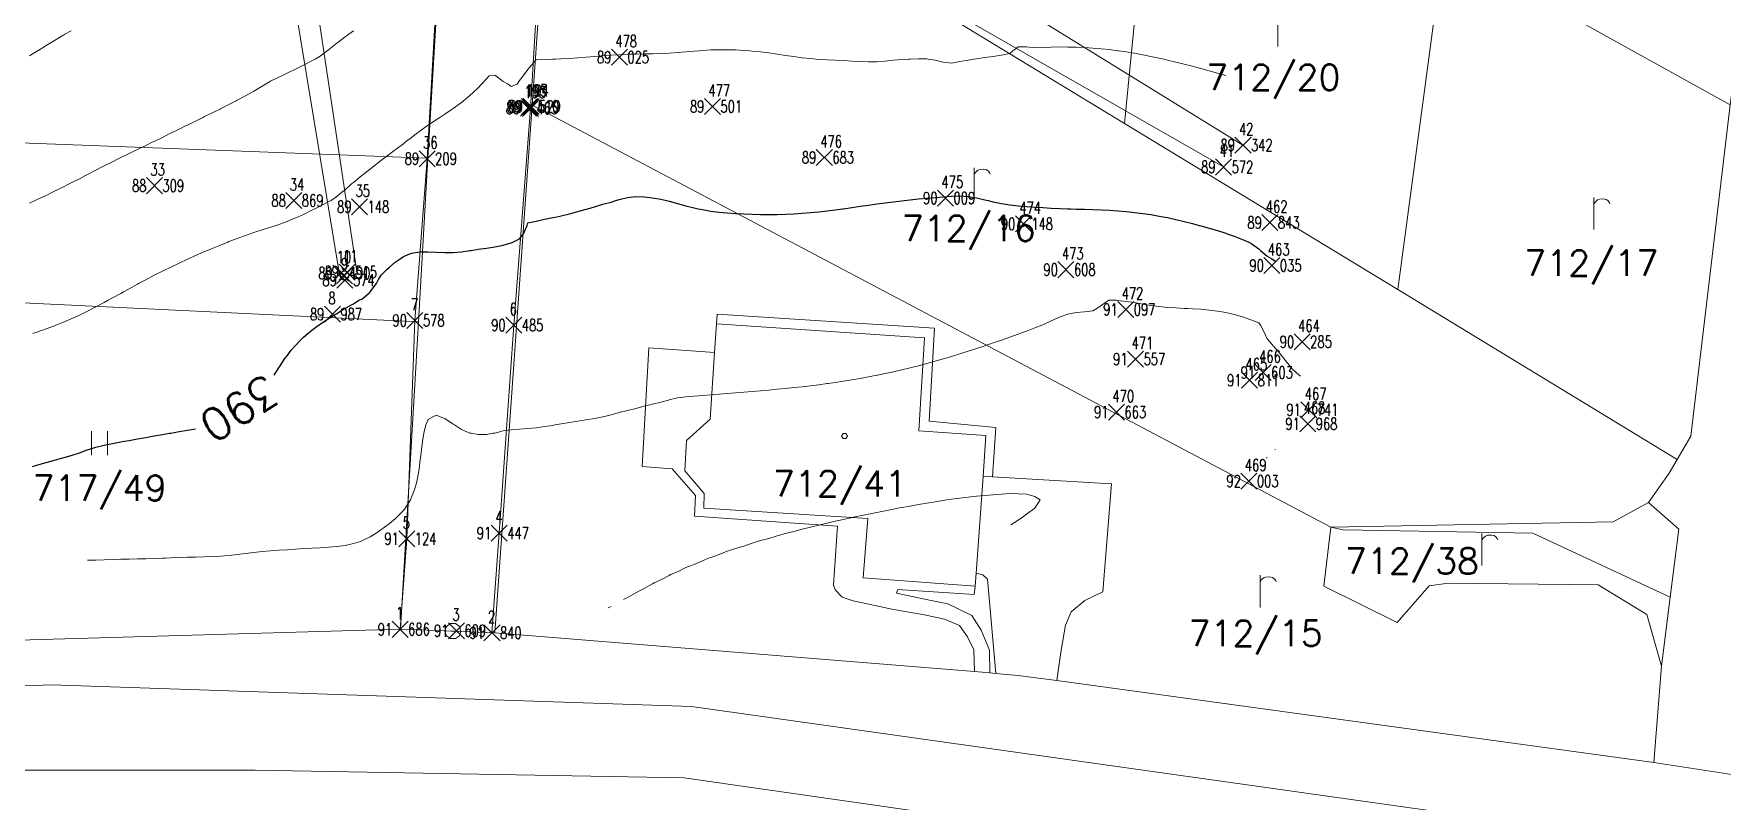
# Model space of a CAD drawing. Extents: x -443817 to 3, y -1171930 to -442383.
# Drawn here: x -442411.8 to -442306.5, y -1170206.7 to -1170158.9 of the extents above; entities that cross this region are included whole.
import ezdxf
from ezdxf.enums import TextEntityAlignment as Align

# ---------------------------------------------------------------- set-up
doc = ezdxf.new("R2010")
doc.units = 0
doc.header["$LTSCALE"] = 0.5
doc.header["$PDMODE"] = 3
doc.header["$PDSIZE"] = 0.5
doc.linetypes.add('121', pattern=[2, 1, -1])
for name, color, linetype in [('BO', 2, 'Continuous'), ('CB', 7, 'Continuous'), ('POLOHOPIS', 7, 'Continuous'), ('VB', 11, 'Continuous'), ('VYSKOPIS', 15, 'Continuous')]:
    doc.layers.add(name, color=color, linetype=linetype)
for name, color, linetype, lineweight in [('BO_PK', 1, 'Continuous', 0), ('CB_PK', 1, 'Continuous', 0), ('CESTA', 8, 'Continuous', 0), ('ELKABLE_NN_22', 166, 'Continuous', 0), ('KLADPAR', 7, 'Continuous', 0), ('STĹP_22', 166, 'Continuous', 0), ('VB_PK', 1, 'Continuous', 0), ('ZAPPAR', 7, 'Continuous', 0), ('ZNACKY', 7, 'Continuous', 0)]:
    doc.layers.add(name, color=color, linetype=linetype, lineweight=lineweight)
doc.styles.add('ROMANS', font='romans.shx', dxfattribs={"height": 0.2})
doc.styles.add('Style-simplex', font='simplex.shx')
doc.styles.add('T', font='romans.shx', dxfattribs={"width": 0.7, "height": 1.5})
doc.styles.add('TXT', font='txt.shx', dxfattribs={"height": 0.75})
doc.linetypes.add('660a', pattern='A,1.6,-3.3,1.6,-3.3,1.6,-6.4,["u",Style-simplex,S=0.1,R=0,X=0,Y=0],-6.4,1.6,-3.3,1.6,-3.3', length=34)
doc.linetypes.add('660aa', pattern='A,4.2,-6.4,["u",Style-simplex,S=0.1,R=0,X=0,Y=0],-6.4', length=17)

# ---------------------------------------------------------------- blocks, each defined once
blk = doc.blocks.new('0')
at = {"layer": 'BO', "linetype": 'Continuous'}
blk.add_point((0, 0), dxfattribs=at)
at = {"linetype": 'ByBlock', "style": 'T', "width": 0.7, "flags": 1}
blk.add_attdef('0', text='', height=1.5, dxfattribs=at).set_placement((0, 0), align=Align.MIDDLE)
at = {"layer": 'CB', "linetype": 'ByBlock', "style": 'T', "width": 0.7}
blk.add_attdef('C', (-0.5, 1.25), '', height=1.5, dxfattribs=at)
at = {"layer": 'VB', "linetype": 'ByBlock', "style": 'T', "width": 0.7}
blk.add_attdef('1', text='', height=1.5, dxfattribs=at).set_placement((-1, -0.75), align=Align.RIGHT)
at = {"layer": 'VB', "linetype": '121', "style": 'T', "width": 0.7}
blk.add_attdef('2', (1, -0.75), '', height=1.5, dxfattribs=at)
blk = doc.blocks.new('1')
at = {"layer": 'BO_PK', "linetype": 'Continuous'}
blk.add_point((0, 0), dxfattribs=at)
blk = doc.blocks.new('$5')
at = {"color": 0}
blk.add_line((-0.12, 0), (0.12, 0), dxfattribs=at)
at = {"color": 0, "flags": 128}
blk.add_lwpolyline([(0.15, 0.48), (0.4, 0.3), (0.5, 0.01), (0.4, -0.28), (0.15, -0.46), (-0.16, -0.46), (-0.41, -0.28), (-0.51, 0.01), (-0.41, 0.3), (-0.16, 0.48), (0.15, 0.48)], dxfattribs=at)
blk = doc.blocks.new('$479')
at = {"color": 0, "flags": 128}
for points in [[(0, 0), (0, 1.27), (0, 2)], [(0, 1.6), (0.1, 1.73), (0.23, 1.84), (0.37, 1.89), (0.6, 1.9), (0.77, 1.87), (0.87, 1.8), (0.96, 1.7), (1, 1.6)]]:
    blk.add_lwpolyline(points, dxfattribs=at)
blk = doc.blocks.new('$45')
at = {"color": 0, "flags": 128}
blk.add_lwpolyline([(0.09, 0.15), (0.18, 0), (0.09, -0.15), (-0.09, -0.15), (-0.18, 0), (-0.09, 0.15), (0.09, 0.15)], dxfattribs=at)
blk = doc.blocks.new('$32')
at = {"color": 0}
for p, q in [((-0.5, 1.5), (-0.5, 0)), ((0.5, 0), (0.5, 1.5))]:
    blk.add_line(p, q, dxfattribs=at)

msp = doc.modelspace()

# ---------------------------------------------------------------- linework, layer by layer
at = {"layer": 'CESTA', "lineweight": 0, "flags": 128}
for points in [[(-442378.329176, -1170121.866), (-442380.813732, -1170163.550699), (-442381.862, -1170177.056)], [(-442386.704391, -1170156.827609), (-442387.257, -1170166.679)], [(-442388.943, -1170196.021), (-442388.529, -1170190.372), (-442388.022, -1170176.762), (-442387.257, -1170166.679)], [(-442383.215, -1170196.241), (-442382.76, -1170190.022), (-442381.862, -1170177.056)]]:
    msp.add_lwpolyline(points, dxfattribs=at)
at = {"layer": 'ELKABLE_NN_22', "linetype": '660aa', "lineweight": 0}
msp.add_line((-442399.599329, -1170132.286056), (-442392.710793, -1170174.020298), dxfattribs=at)
at = {"layer": 'ELKABLE_NN_22', "linetype": '660a', "lineweight": 0}
for p, q in [((-442397.773744, -1170132.681352), (-442391.623451, -1170173.853189)), ((-442382.327344, -1170141.528549), (-442337.6, -1170167.197)), ((-442372.904876, -1170143.297368), (-442336.392, -1170165.833))]:
    msp.add_line(p, q, dxfattribs=at)
at = {"layer": 'KLADPAR', "color": 7, "linetype": 'Continuous', "flags": 128}
for points in [[(-442376.24, -1170057), (-442377.33, -1170072.51), (-442374.46, -1170074.72), (-442375.04, -1170082.7), (-442377.82, -1170122.21), (-442379.28, -1170142.88), (-442380.72, -1170163.34), (-442383.04, -1170196.24), (-442385.65, -1170196.14), (-442388.92, -1170196.01), (-442387.8, -1170176.85), (-442387.21, -1170166.65), (-442386.64, -1170156.9), (-442385.87, -1170146.75), (-442384.86, -1170136.63), (-442383.87, -1170126.95), (-442382.83, -1170116.93), (-442381.81, -1170106.96), (-442380.78, -1170096.96), (-442379.76, -1170087.08), (-442378.64, -1170076.17), (-442377.34, -1170063.49), (-442376.24, -1170057)], [(-442315.02, -1170121.04), (-442319.12, -1170149.28), (-442304.4, -1170151.42), (-442306.01, -1170163.32), (-442323.86, -1170153.4), (-442318.87, -1170119.06), (-442315.02, -1170121.04)], [(-442309.33, -1170185.43), (-442309.83, -1170186.29), (-442311.12, -1170188.12), (-442313.31, -1170189.31), (-442330.92, -1170189.65), (-442380.72, -1170163.34), (-442379.28, -1170142.88), (-442361.84, -1170153.49), (-442343.78, -1170164.48), (-442326.74, -1170174.84), (-442309.33, -1170185.43)], [(-442306.01, -1170163.32), (-442308.48, -1170183.97), (-442309.33, -1170185.43), (-442326.74, -1170174.84), (-442323.86, -1170153.4), (-442306.01, -1170163.32)], [(-442387.21, -1170166.65), (-442387.8, -1170176.85), (-442443.22, -1170174.18), (-442460.7, -1170173.57), (-442477.2, -1170172.98), (-442493.09, -1170172.42), (-442510.92, -1170171.79), (-442511.23, -1170169.38), (-442512.18, -1170161.94), (-442387.21, -1170166.65)], [(-442310.3, -1170198.32), (-442310.78, -1170204.32), (-442347.99, -1170199.22), (-442347.73, -1170197.31), (-442347.46, -1170195.77), (-442347.11, -1170194.94), (-442346.26, -1170194.23), (-442345.14, -1170193.69), (-442344.59, -1170186.94), (-442352, -1170186.52), (-442351.8, -1170183.44), (-442355.95, -1170183.04), (-442355.62, -1170177.24), (-442369.18, -1170176.38), (-442369.22, -1170176.97), (-442369.34, -1170178.77), (-442373.43, -1170178.48), (-442373.85, -1170185.86), (-442371.99, -1170186.02), (-442370.52, -1170187.68), (-442370.59, -1170188.97), (-442361.68, -1170189.58), (-442361.93, -1170193.24), (-442361.82, -1170193.56), (-442361.38, -1170194.02), (-442360.69, -1170194.24), (-442358.19, -1170194.78), (-442356.24, -1170195.12), (-442355.01, -1170195.38), (-442354.07, -1170195.78), (-442353.57, -1170196.49), (-442353.17, -1170197.3), (-442353.13, -1170198.66), (-442383.04, -1170196.24), (-442380.72, -1170163.34), (-442330.92, -1170189.65), (-442331.35, -1170193.32), (-442326.78, -1170195.6), (-442324.78, -1170193.3), (-442323.6, -1170193.15), (-442314.25, -1170193.25), (-442311.22, -1170195.1), (-442310.3, -1170198.32)], [(-442443.98, -1170197.27), (-442443.22, -1170174.18), (-442387.8, -1170176.85), (-442388.92, -1170196.01), (-442431.53, -1170197.23), (-442443.98, -1170197.27)], [(-442355.62, -1170177.24), (-442355.95, -1170183.04), (-442351.8, -1170183.44), (-442352, -1170186.52), (-442344.59, -1170186.94), (-442345.14, -1170193.69), (-442346.26, -1170194.23), (-442347.11, -1170194.94), (-442347.46, -1170195.77), (-442347.73, -1170197.31), (-442347.99, -1170199.22), (-442350.42, -1170198.89), (-442351.81, -1170198.77), (-442352.18, -1170198.74), (-442353.13, -1170198.66), (-442353.17, -1170197.3), (-442353.57, -1170196.49), (-442354.07, -1170195.78), (-442355.01, -1170195.38), (-442356.24, -1170195.12), (-442358.19, -1170194.78), (-442360.69, -1170194.24), (-442361.38, -1170194.02), (-442361.82, -1170193.56), (-442361.93, -1170193.24), (-442361.68, -1170189.58), (-442370.59, -1170188.97), (-442370.52, -1170187.68), (-442371.99, -1170186.02), (-442373.85, -1170185.86), (-442373.43, -1170178.48), (-442369.34, -1170178.77), (-442369.22, -1170176.97), (-442369.18, -1170176.38), (-442355.62, -1170177.24)], [(-442313.31, -1170189.31), (-442311.12, -1170188.12), (-442309.21, -1170189.78), (-442309.75, -1170194.02), (-442310.3, -1170198.32), (-442311.22, -1170195.1), (-442314.25, -1170193.25), (-442323.6, -1170193.15), (-442324.78, -1170193.3), (-442326.78, -1170195.6), (-442331.35, -1170193.32), (-442330.92, -1170189.65), (-442313.31, -1170189.31)]]:
    msp.add_lwpolyline(points, close=True, dxfattribs=at)
for points in [[(-442304.56, -1170205.27), (-442310.78, -1170204.32), (-442310.3, -1170198.32), (-442309.75, -1170194.02), (-442309.21, -1170189.78), (-442311.12, -1170188.12), (-442309.83, -1170186.29), (-442309.33, -1170185.43), (-442308.48, -1170183.97), (-442306.01, -1170163.32)], [(-442522.14, -1170207.67), (-442518.46, -1170206.69), (-442508.51, -1170204.02), (-442506.56, -1170203.5), (-442484.9, -1170201.12), (-442481.92, -1170200.8), (-442478.14, -1170200.38), (-442469.96, -1170199.51), (-442461.5, -1170198.06), (-442449.04, -1170197.5), (-442445.53, -1170197.34), (-442443.98, -1170197.27), (-442431.53, -1170197.23), (-442388.92, -1170196.01), (-442385.65, -1170196.14), (-442383.04, -1170196.24), (-442353.13, -1170198.66), (-442352.18, -1170198.74), (-442351.81, -1170198.77), (-442350.42, -1170198.89), (-442347.99, -1170199.22), (-442310.78, -1170204.32), (-442304.56, -1170205.27), (-442233.31, -1170215.54)]]:
    msp.add_lwpolyline(points, dxfattribs=at)
at = {"layer": 'KLADPAR', "color": 7, "linetype": 'Continuous'}
for points in [[(-442341.67, -1170142.88), (-442343.78, -1170164.48), (-442361.84, -1170153.49), (-442360.12, -1170132.2)], [(-442323.86, -1170153.4), (-442326.74, -1170174.84), (-442343.78, -1170164.48), (-442341.67, -1170142.88)], [(-442513.4, -1170152.4), (-442386.64, -1170156.9), (-442387.21, -1170166.65), (-442512.18, -1170161.94)]]:
    msp.add_3dface(points, dxfattribs=at)
at = {"layer": 'POLOHOPIS', "lineweight": 0}
msp.add_circle((-442380.813732, -1170163.550699), 0.135359, dxfattribs=at)
msp.add_point((-442380.813732, -1170163.550699), dxfattribs=at)
at = {"layer": 'STĹP_22', "lineweight": 0}
msp.add_circle((-442392.412173, -1170173.971009), 0.278321, dxfattribs=at)
msp.add_point((-442392.412173, -1170173.971009), dxfattribs=at)
at = {"layer": 'VYSKOPIS', "linetype": 'Continuous', "lineweight": 18, "flags": 128}
for points, elevation in [([(-442412.049437, -1170169.451392), (-442411.689814, -1170169.285286), (-442411.531499, -1170169.211186), (-442411.013561, -1170168.964653), (-442410.607658, -1170168.766907), (-442410.495623, -1170168.711601), (-442409.977685, -1170168.454436), (-442409.571782, -1170168.248527), (-442409.459747, -1170168.190881), (-442408.941809, -1170167.924541), (-442408.563915, -1170167.730148), (-442408.423872, -1170167.656049), (-442407.905934, -1170167.389456), (-442407.560663, -1170167.211769), (-442407.387996, -1170167.121597), (-442406.870058, -1170166.866141), (-442406.519729, -1170166.69339), (-442406.35212, -1170166.609483), (-442405.834182, -1170166.35795), (-442405.457552, -1170166.175011), (-442405.316244, -1170166.105341), (-442404.798306, -1170165.850012), (-442404.393667, -1170165.656632), (-442404.280368, -1170165.601643), (-442403.76243, -1170165.3503), (-442403.338698, -1170165.138253), (-442403.244493, -1170165.09111), (-442402.726555, -1170164.839767), (-442402.273359, -1170164.619874), (-442402.208617, -1170164.587918), (-442401.690679, -1170164.332715), (-442401.221298, -1170164.101495), (-442401.172741, -1170164.077512), (-442400.654803, -1170163.826106), (-442400.169236, -1170163.583115), (-442400.136865, -1170163.566916), (-442399.618927, -1170163.307726), (-442399.161938, -1170163.064736), (-442399.100989, -1170163.032338), (-442398.583051, -1170162.752013), (-442398.213123, -1170162.546357), (-442398.065113, -1170162.464032), (-442397.547176, -1170162.159598), (-442397.329113, -1170162.027978), (-442397.029238, -1170161.849785), (-442396.5113, -1170161.595974), (-442396.327568, -1170161.509599), (-442395.993362, -1170161.352478), (-442395.475424, -1170161.101135), (-442395.248826, -1170160.99122), (-442394.957486, -1170160.849792), (-442394.439548, -1170160.581111), (-442394.243614, -1170160.472841), (-442393.92161, -1170160.283574), (-442393.48087, -1170159.954462), (-442393.403672, -1170159.894916), (-442392.885734, -1170159.487022), (-442392.820992, -1170159.436082), (-442392.367797, -1170159.090454), (-442392.141199, -1170158.917703), (-442391.849859, -1170158.702366)], 388), ([(-442412.049437, -1170160.270349), (-442411.54446, -1170159.954462), (-442411.531499, -1170159.946425), (-442411.013561, -1170159.630475), (-442410.702811, -1170159.436082), (-442410.495623, -1170159.308449), (-442409.977685, -1170158.997434), (-442409.837705, -1170158.917703), (-442409.459747, -1170158.705593)], 387), ([(-442411.83365, -1170177.579352), (-442411.531499, -1170177.4726), (-442411.013561, -1170177.282005), (-442410.495623, -1170177.091916), (-442410.41596, -1170177.060973), (-442409.977685, -1170176.888158), (-442409.459747, -1170176.672188), (-442409.163792, -1170176.542593), (-442408.941809, -1170176.440588), (-442408.423872, -1170176.188359), (-442408.116346, -1170176.024214), (-442407.905934, -1170175.915501), (-442407.387996, -1170175.641758), (-442407.144264, -1170175.505835), (-442406.870058, -1170175.360041), (-442406.35212, -1170175.077945), (-442406.193868, -1170174.987456), (-442405.834182, -1170174.791039), (-442405.316244, -1170174.50831), (-442405.246254, -1170174.469077), (-442404.798306, -1170174.228618), (-442404.280368, -1170173.950698), (-442404.280368, -1170173.950698), (-442403.76243, -1170173.691508), (-442403.244493, -1170173.432319), (-442403.244493, -1170173.432319), (-442402.726555, -1170173.186418), (-442402.208617, -1170172.946338), (-442402.138627, -1170172.91394), (-442401.690679, -1170172.714042), (-442401.172741, -1170172.489213), (-442400.950822, -1170172.39556), (-442400.654803, -1170172.273559), (-442400.136865, -1170172.06012), (-442399.692963, -1170171.877181), (-442399.618927, -1170171.846997), (-442399.100989, -1170171.644759), (-442398.583051, -1170171.45777), (-442398.289562, -1170171.358802), (-442398.065113, -1170171.283058), (-442397.547176, -1170171.116888), (-442397.029238, -1170170.95559), (-442396.659309, -1170170.840423), (-442396.5113, -1170170.7898), (-442395.993362, -1170170.591042), (-442395.475424, -1170170.369756), (-442395.350428, -1170170.322044), (-442394.957486, -1170170.14923), (-442394.439548, -1170169.895609), (-442394.249684, -1170169.803665), (-442393.92161, -1170169.636672), (-442393.403672, -1170169.370079), (-442393.248329, -1170169.285286), (-442392.885734, -1170169.032108), (-442392.569231, -1170168.766907), (-442392.367797, -1170168.612443), (-442391.979343, -1170168.248527), (-442391.849859, -1170168.155002), (-442391.331921, -1170167.730148), (-442391.331921, -1170167.730148), (-442390.813983, -1170167.323393), (-442390.671853, -1170167.211769), (-442390.296045, -1170166.92113), (-442389.995664, -1170166.69339), (-442389.778107, -1170166.528423), (-442389.312014, -1170166.175011), (-442389.260169, -1170166.135082), (-442388.742231, -1170165.744336), (-442388.623558, -1170165.656632), (-442388.224293, -1170165.352135), (-442387.937822, -1170165.138253), (-442387.706355, -1170164.962654), (-442387.234508, -1170164.619874), (-442387.188418, -1170164.587475), (-442386.67048, -1170164.231089), (-442386.473218, -1170164.101495), (-442386.152542, -1170163.89413), (-442385.693466, -1170163.583115), (-442385.634604, -1170163.544389), (-442385.116666, -1170163.168387), (-442384.991987, -1170163.064736), (-442384.598728, -1170162.742711), (-442384.393247, -1170162.546357), (-442384.08079, -1170162.256667), (-442383.865004, -1170162.027978), (-442383.562852, -1170161.707788), (-442383.390248, -1170161.509599), (-442383.044914, -1170161.46948), (-442382.985167, -1170161.509599), (-442382.526976, -1170161.857758), (-442382.214266, -1170162.027978), (-442382.009039, -1170162.174405), (-442381.636644, -1170162.027978), (-442381.491101, -1170161.800618), (-442381.279993, -1170161.509599), (-442380.973163, -1170161.120815), (-442380.874089, -1170160.99122), (-442380.455225, -1170160.526058), (-442379.937287, -1170160.502455), (-442379.419349, -1170160.480624), (-442379.246745, -1170160.472841), (-442378.901411, -1170160.456198), (-442378.383473, -1170160.428862), (-442377.865535, -1170160.394122), (-442377.347597, -1170160.355459), (-442376.82966, -1170160.310151), (-442376.311722, -1170160.265476), (-442375.793784, -1170160.226687), (-442375.275846, -1170160.194921), (-442374.757908, -1170160.171318), (-442374.23997, -1170160.157523), (-442373.722032, -1170160.146829), (-442373.204094, -1170160.136135), (-442372.686156, -1170160.123669), (-442372.168218, -1170160.101015), (-442371.650281, -1170160.06849), (-442371.132343, -1170160.026979), (-442370.614405, -1170159.980343), (-442370.290694, -1170159.954462), (-442370.096467, -1170159.939211), (-442369.578529, -1170159.898523), (-442369.060591, -1170159.887703), (-442368.542653, -1170159.88707), (-442368.024715, -1170159.902067), (-442367.506777, -1170159.928011), (-442367.136786, -1170159.954462), (-442366.988839, -1170159.965599), (-442366.470901, -1170160.022043), (-442365.952964, -1170160.086904), (-442365.435026, -1170160.164104), (-442364.917088, -1170160.243076), (-442364.39915, -1170160.317871), (-442363.881212, -1170160.387414), (-442363.363274, -1170160.44234), (-442362.993282, -1170160.472841), (-442362.845336, -1170160.485433), (-442362.327398, -1170160.516503), (-442361.80946, -1170160.529728), (-442361.291522, -1170160.551559), (-442360.773585, -1170160.599082), (-442360.255647, -1170160.62762), (-442359.737709, -1170160.643313), (-442359.219771, -1170160.636163), (-442358.701833, -1170160.595222), (-442358.183895, -1170160.545801), (-442357.665957, -1170160.501632), (-442357.251645, -1170160.472841), (-442357.148019, -1170160.46569), (-442356.630081, -1170160.444429), (-442356.112143, -1170160.458793), (-442356.025778, -1170160.472841), (-442355.594206, -1170160.543839), (-442355.076268, -1170160.652805), (-442354.55833, -1170160.722728), (-442354.040392, -1170160.618318), (-442353.522454, -1170160.526438), (-442353.177183, -1170160.472841), (-442353.004516, -1170160.447339), (-442352.486578, -1170160.372481), (-442351.96864, -1170160.300027), (-442351.450702, -1170160.230357), (-442350.932764, -1170160.127212), (-442350.736009, -1170159.954462), (-442350.414827, -1170159.703372), (-442349.896889, -1170159.695272), (-442349.378951, -1170159.766587), (-442348.861013, -1170159.740959), (-442348.343075, -1170159.722292), (-442347.825137, -1170159.714572), (-442347.307199, -1170159.718812), (-442346.789261, -1170159.726658), (-442346.271323, -1170159.750198), (-442345.753385, -1170159.77899), (-442345.235448, -1170159.826828), (-442344.71751, -1170159.881564), (-442344.199572, -1170159.946362), (-442344.141974, -1170159.954462), (-442343.681634, -1170160.019259), (-442343.163696, -1170160.102534), (-442342.645758, -1170160.201248), (-442342.12782, -1170160.300027), (-442341.609882, -1170160.406968), (-442341.33359, -1170160.472841), (-442341.091944, -1170160.530424), (-442340.574006, -1170160.653818), (-442340.056069, -1170160.782147), (-442339.538131, -1170160.91712), (-442339.263924, -1170160.99122), (-442339.020193, -1170161.058105), (-442338.502255, -1170161.208582), (-442337.984317, -1170161.353237), (-442337.466379, -1170161.501183)], 389), ([(-442408.423872, -1170191.715814), (-442407.905934, -1170191.705183), (-442407.387996, -1170191.687971), (-442406.870058, -1170191.670379), (-442406.35212, -1170191.656774), (-442405.834182, -1170191.643423), (-442405.316244, -1170191.630451), (-442404.798306, -1170191.617732), (-442404.280368, -1170191.599697), (-442403.76243, -1170191.581663), (-442403.589827, -1170191.575588), (-442403.244493, -1170191.564008), (-442402.726555, -1170191.547366), (-442402.208617, -1170191.531419), (-442401.690679, -1170191.520978), (-442401.172741, -1170191.506108), (-442400.654803, -1170191.487188), (-442400.136865, -1170191.464028), (-442399.618927, -1170191.423529), (-442399.100989, -1170191.354366), (-442398.583051, -1170191.292163), (-442398.065113, -1170191.222746), (-442397.547176, -1170191.174654), (-442397.029238, -1170191.130296), (-442396.5113, -1170191.09043), (-442395.993362, -1170191.057209), (-442395.993362, -1170191.057209), (-442395.475424, -1170191.023924), (-442394.957486, -1170190.990703), (-442394.439548, -1170190.964126), (-442393.92161, -1170190.935967), (-442393.403672, -1170190.903062), (-442392.885734, -1170190.852755), (-442392.367797, -1170190.786376), (-442391.849859, -1170190.674752), (-442391.413734, -1170190.53883), (-442391.331921, -1170190.508329), (-442390.813983, -1170190.252051), (-442390.438933, -1170190.020451), (-442390.296045, -1170189.926165), (-442389.778107, -1170189.55029), (-442389.715388, -1170189.502071), (-442389.260169, -1170189.126196), (-442389.106217, -1170188.983692), (-442388.742231, -1170188.609272), (-442388.627162, -1170188.465313), (-442388.29833, -1170187.946934), (-442388.224293, -1170187.789117), (-442388.081468, -1170187.428555), (-442387.922205, -1170186.910176), (-442387.814976, -1170186.391797), (-442387.739296, -1170185.873418), (-442387.706355, -1170185.577147), (-442387.676513, -1170185.355038), (-442387.620054, -1170184.836659), (-442387.553351, -1170184.31828), (-442387.467366, -1170183.799901), (-442387.336427, -1170183.281522), (-442387.188418, -1170182.935894), (-442386.900681, -1170182.763143), (-442386.67048, -1170182.672971), (-442386.440278, -1170182.763143), (-442386.152542, -1170182.866793), (-442385.634604, -1170183.227862), (-442385.552791, -1170183.281522), (-442385.116666, -1170183.567478), (-442384.598728, -1170183.783702), (-442384.512363, -1170183.799901), (-442384.08079, -1170183.873937), (-442383.562852, -1170183.868052), (-442383.131279, -1170183.799901), (-442383.044914, -1170183.786929), (-442382.526976, -1170183.651766), (-442382.009039, -1170183.57773), (-442381.491101, -1170183.546723), (-442380.973163, -1170183.505339), (-442380.455225, -1170183.450539), (-442379.937287, -1170183.380743), (-442379.419349, -1170183.3031), (-442379.289865, -1170183.281522), (-442378.901411, -1170183.21799), (-442378.383473, -1170183.133387), (-442377.865535, -1170183.043025), (-442377.347597, -1170182.956206), (-442376.82966, -1170182.870717), (-442376.311722, -1170182.772065), (-442376.277201, -1170182.763143), (-442375.793784, -1170182.637978), (-442375.275846, -1170182.503953), (-442374.757908, -1170182.369866), (-442374.23997, -1170182.244764), (-442374.23997, -1170182.244764), (-442373.722032, -1170182.112954), (-442373.204094, -1170181.985574), (-442372.686156, -1170181.855979), (-442372.20059, -1170181.726385), (-442372.168218, -1170181.717842), (-442371.650281, -1170181.59679), (-442371.132343, -1170181.527816), (-442370.614405, -1170181.478459), (-442370.096467, -1170181.439606), (-442369.578529, -1170181.3955), (-442369.060591, -1170181.359178), (-442368.542653, -1170181.315959), (-442368.024715, -1170181.272803), (-442367.506777, -1170181.229584), (-442367.247808, -1170181.208005), (-442366.988839, -1170181.186807), (-442366.470901, -1170181.144474), (-442365.952964, -1170181.102204), (-442365.435026, -1170181.052466), (-442364.917088, -1170181.000641), (-442364.39915, -1170180.948816), (-442363.881212, -1170180.892878), (-442363.363274, -1170180.831877), (-442362.845336, -1170180.769358), (-442362.327398, -1170180.699561), (-442362.253425, -1170180.689626), (-442361.80946, -1170180.629765), (-442361.291522, -1170180.552691), (-442360.773585, -1170180.464607), (-442360.255647, -1170180.376587), (-442359.737709, -1170180.284326), (-442359.219771, -1170180.180613), (-442359.172732, -1170180.171247), (-442358.701833, -1170180.076962), (-442358.183895, -1170179.958314), (-442357.665957, -1170179.843843), (-442357.148019, -1170179.716527), (-442356.88905, -1170179.652868), (-442356.630081, -1170179.589146), (-442356.112143, -1170179.447276), (-442355.594206, -1170179.304266), (-442355.076268, -1170179.160813), (-442354.989966, -1170179.134489), (-442354.55833, -1170179.002679), (-442354.040392, -1170178.849355), (-442353.522454, -1170178.68521), (-442353.315329, -1170178.61611), (-442353.004516, -1170178.514105), (-442352.486578, -1170178.344138), (-442351.96864, -1170178.165692), (-442351.771379, -1170178.097731), (-442351.450702, -1170177.989018), (-442350.932764, -1170177.80146), (-442350.414827, -1170177.612257), (-442350.324794, -1170177.579352), (-442349.896889, -1170177.425458), (-442349.378951, -1170177.228408), (-442348.943901, -1170177.060973), (-442348.861013, -1170177.028574), (-442348.343075, -1170176.793367), (-442347.825137, -1170176.558793), (-442347.783725, -1170176.542593), (-442347.307199, -1170176.379208), (-442346.789261, -1170176.266951), (-442346.271323, -1170176.223099), (-442345.753385, -1170176.159947), (-442345.505734, -1170176.024214), (-442345.235448, -1170175.826721), (-442344.76575, -1170175.505835), (-442344.71751, -1170175.490205), (-442344.303134, -1170175.505835), (-442344.199572, -1170175.510265), (-442343.681634, -1170175.576075), (-442343.163696, -1170175.653275), (-442342.645758, -1170175.740599), (-442342.12782, -1170175.823811), (-442341.609882, -1170175.892468), (-442341.091944, -1170175.950115), (-442340.574006, -1170175.985235), (-442340.056069, -1170176.013077), (-442339.834086, -1170176.024214), (-442339.538131, -1170176.039211), (-442339.020193, -1170176.070344), (-442338.502255, -1170176.115083), (-442337.984317, -1170176.180956), (-442337.466379, -1170176.274228), (-442336.948441, -1170176.394015), (-442336.430503, -1170176.542593), (-442336.430503, -1170176.542593), (-442335.912565, -1170176.717116), (-442335.394627, -1170176.906952), (-442335.294353, -1170177.060973), (-442335.024193, -1170177.579352), (-442334.87669, -1170177.911375), (-442334.716604, -1170178.097731), (-442334.358752, -1170178.50379), (-442334.266507, -1170178.61611), (-442333.840814, -1170179.131199), (-442333.838538, -1170179.134489), (-442333.439779, -1170179.652868), (-442333.322876, -1170179.771516), (-442332.897689, -1170180.171247), (-442332.804938, -1170180.240348)], 391), ([(-442334.405854, -1170184.836659), (-442334.358752, -1170184.809323)], 392), ([(-442334.931253, -1170185.355038), (-442334.87669, -1170185.307896)], 392), ([(-442375.016877, -1170194.167484), (-442374.757908, -1170194.027321), (-442374.23997, -1170193.749844), (-442374.058704, -1170193.649104), (-442373.722032, -1170193.466925), (-442373.204094, -1170193.188309), (-442373.095095, -1170193.130725), (-442372.686156, -1170192.926082), (-442372.168218, -1170192.655502), (-442372.081917, -1170192.612346), (-442371.650281, -1170192.427193), (-442371.132343, -1170192.173698), (-442370.959739, -1170192.093967), (-442370.614405, -1170191.971966), (-442370.096467, -1170191.748339), (-442369.708013, -1170191.575588), (-442369.578529, -1170191.534393), (-442369.060591, -1170191.362655), (-442368.542653, -1170191.15238), (-442368.283684, -1170191.057209), (-442368.024715, -1170190.988551), (-442367.506777, -1170190.832569), (-442366.988839, -1170190.644379), (-442366.672336, -1170190.53883), (-442366.470901, -1170190.489789), (-442365.952964, -1170190.353107), (-442365.435026, -1170190.198896), (-442364.917088, -1170190.047217), (-442364.825728, -1170190.020451), (-442364.39915, -1170189.918192), (-442363.881212, -1170189.784801), (-442363.363274, -1170189.655965), (-442362.845336, -1170189.51903), (-442362.780594, -1170189.502071), (-442362.327398, -1170189.401268), (-442361.80946, -1170189.287304), (-442361.291522, -1170189.169352), (-442360.773585, -1170189.049502), (-442360.497355, -1170188.983692), (-442360.255647, -1170188.935284), (-442359.737709, -1170188.832456), (-442359.219771, -1170188.732096), (-442358.701833, -1170188.629838), (-442358.183895, -1170188.51891), (-442357.924926, -1170188.465313), (-442357.665957, -1170188.421461), (-442357.148019, -1170188.333757), (-442356.630081, -1170188.247888), (-442356.112143, -1170188.161386), (-442355.594206, -1170188.074061), (-442355.076268, -1170187.979966), (-442354.882041, -1170187.946934), (-442354.55833, -1170187.904411), (-442354.040392, -1170187.845055), (-442353.522454, -1170187.781017), (-442353.004516, -1170187.721535), (-442352.486578, -1170187.674772), (-442351.96864, -1170187.626744), (-442351.450702, -1170187.589409), (-442350.932764, -1170187.55815), (-442350.414827, -1170187.564921), (-442349.896889, -1170187.601306), (-442349.378951, -1170187.73957), (-442349.033617, -1170187.946934), (-442349.378951, -1170188.465313), (-442349.378951, -1170188.465313), (-442349.896889, -1170188.842328), (-442350.069492, -1170188.983692), (-442350.414827, -1170189.205864), (-442350.875167, -1170189.502071)], 392), ([(-442375.975113, -1170194.685863), (-442375.793784, -1170194.587781)], 392)]:
    msp.add_lwpolyline(points, dxfattribs=dict(at, elevation=elevation))
at = {"layer": 'VYSKOPIS', "linetype": 'Continuous', "lineweight": 30, "elevation": 390, "flags": 128}
for points in [[(-442396.80264, -1170180.171247), (-442396.5113, -1170179.719754), (-442396.469888, -1170179.652868), (-442396.120254, -1170179.134489), (-442395.993362, -1170178.966358), (-442395.729145, -1170178.61611), (-442395.475424, -1170178.326736), (-442395.266087, -1170178.097731), (-442394.957486, -1170177.807408), (-442394.698517, -1170177.579352), (-442394.439548, -1170177.375658), (-442394.030041, -1170177.060973), (-442393.92161, -1170176.986873), (-442393.403672, -1170176.647889), (-442393.239477, -1170176.542593), (-442392.885734, -1170176.33814), (-442392.411928, -1170176.024214), (-442392.367797, -1170176.006306), (-442391.849859, -1170175.73174), (-442391.506864, -1170175.505835), (-442391.331921, -1170175.428319), (-442390.813983, -1170174.991949), (-442390.809115, -1170174.987456), (-442390.419081, -1170174.469077), (-442390.296045, -1170174.216532), (-442390.117498, -1170173.950698), (-442389.778107, -1170173.582479), (-442389.603607, -1170173.432319), (-442389.260169, -1170173.128265), (-442388.946511, -1170172.91394), (-442388.742231, -1170172.777004), (-442388.224293, -1170172.573247), (-442387.706355, -1170172.481113), (-442387.188418, -1170172.487884), (-442386.67048, -1170172.508956), (-442386.152542, -1170172.528003), (-442385.634604, -1170172.520409), (-442385.116666, -1170172.484214), (-442384.598728, -1170172.410115), (-442384.512426, -1170172.39556), (-442384.08079, -1170172.321461), (-442383.562852, -1170172.256284), (-442383.044914, -1170172.176869), (-442382.526976, -1170172.077838), (-442382.009039, -1170171.930778), (-442381.905476, -1170171.877181), (-442381.491101, -1170171.673171), (-442381.242248, -1170171.358802), (-442381.021277, -1170170.840423), (-442380.973163, -1170170.679505), (-442380.455225, -1170170.563895), (-442379.937287, -1170170.455815), (-442379.419349, -1170170.354443), (-442379.271403, -1170170.322044), (-442378.901411, -1170170.23839), (-442378.383473, -1170170.111452), (-442377.865535, -1170169.971353), (-442377.347597, -1170169.833279), (-442377.244035, -1170169.803665), (-442376.82966, -1170169.688434), (-442376.311722, -1170169.523403), (-442375.793784, -1170169.380773), (-442375.491695, -1170169.285286), (-442375.275846, -1170169.220488), (-442374.757908, -1170169.094247), (-442374.23997, -1170169.034449), (-442373.722032, -1170169.060646), (-442373.204094, -1170169.11861), (-442372.686156, -1170169.211186), (-442372.340822, -1170169.285286), (-442372.168218, -1170169.320975), (-442371.650281, -1170169.469174), (-442371.132343, -1170169.609273), (-442370.614405, -1170169.742664), (-442370.355436, -1170169.803665), (-442370.096467, -1170169.856819), (-442369.578529, -1170169.946168), (-442369.060591, -1170170.015712), (-442368.542653, -1170170.062854), (-442368.024715, -1170170.093924), (-442367.506777, -1170170.125057), (-442366.988839, -1170170.145749), (-442366.470901, -1170170.159354), (-442365.952964, -1170170.162518), (-442365.435026, -1170170.155748), (-442364.917088, -1170170.139611), (-442364.39915, -1170170.11468), (-442363.881212, -1170170.081332), (-442363.363274, -1170170.040074), (-442362.845336, -1170169.988122), (-442362.327398, -1170169.931108), (-442361.80946, -1170169.863147), (-442361.356265, -1170169.803665), (-442361.291522, -1170169.795122), (-442360.773585, -1170169.721339), (-442360.255647, -1170169.647303), (-442359.737709, -1170169.568774), (-442359.219771, -1170169.50056), (-442358.701833, -1170169.428802), (-442358.183895, -1170169.363815), (-442357.665957, -1170169.300979), (-442357.518011, -1170169.285286), (-442357.148019, -1170169.245357), (-442356.630081, -1170169.191), (-442356.112143, -1170169.143858), (-442355.594206, -1170169.099563), (-442355.076268, -1170169.053116), (-442354.55833, -1170169.014453), (-442354.040392, -1170168.999772), (-442353.522454, -1170169.033057), (-442353.004516, -1170169.114623), (-442352.486578, -1170169.234663), (-442352.27939, -1170169.285286), (-442351.96864, -1170169.359322), (-442351.450702, -1170169.476577), (-442350.932764, -1170169.560042), (-442350.414827, -1170169.613955), (-442349.896889, -1170169.65458), (-442349.378951, -1170169.692104), (-442348.861013, -1170169.72387), (-442348.343075, -1170169.756522), (-442347.825137, -1170169.776328), (-442347.307199, -1170169.796704), (-442347.134532, -1170169.803665), (-442346.789261, -1170169.81746), (-442346.271323, -1170169.831634), (-442345.753385, -1170169.853339), (-442345.235448, -1170169.874664), (-442344.71751, -1170169.89852), (-442344.199572, -1170169.935031), (-442343.681634, -1170169.973948), (-442343.163696, -1170170.029), (-442342.645758, -1170170.089115), (-442342.12782, -1170170.164227), (-442341.609882, -1170170.253387), (-442341.251271, -1170170.322044), (-442341.091944, -1170170.352481), (-442340.574006, -1170170.461257), (-442340.056069, -1170170.58908), (-442339.538131, -1170170.720763), (-442339.129192, -1170170.840423), (-442339.020193, -1170170.871366), (-442338.502255, -1170171.018363), (-442337.984317, -1170171.165359), (-442337.466379, -1170171.326846), (-442337.372174, -1170171.358802), (-442336.948441, -1170171.511747), (-442336.430503, -1170171.707341), (-442336.036865, -1170171.877181), (-442335.912565, -1170171.939384), (-442335.394627, -1170172.296782), (-442335.29821, -1170172.39556), (-442334.87669, -1170172.758401), (-442334.58889, -1170172.91394), (-442334.358752, -1170173.062012)], [(-442411.85521, -1170185.873418), (-442411.531499, -1170185.766856), (-442411.013561, -1170185.610748), (-442410.495623, -1170185.470965), (-442410.055389, -1170185.355038), (-442409.977685, -1170185.334283), (-442409.459747, -1170185.191653), (-442408.941809, -1170185.014599), (-442408.445494, -1170184.836659), (-442408.423872, -1170184.829129), (-442407.905934, -1170184.668718), (-442407.387996, -1170184.535389), (-442406.870058, -1170184.427373), (-442406.35212, -1170184.331695), (-442406.272457, -1170184.31828), (-442405.834182, -1170184.24513), (-442405.316244, -1170184.154578), (-442404.798306, -1170184.059091), (-442404.280368, -1170183.965755), (-442403.76243, -1170183.875899), (-442403.324219, -1170183.799901), (-442403.244493, -1170183.785853), (-442402.726555, -1170183.696187), (-442402.208617, -1170183.610761), (-442401.690679, -1170183.526664)]]:
    msp.add_lwpolyline(points, dxfattribs=at)
at = {"layer": 'ZAPPAR', "color": 7, "linetype": 'Continuous', "flags": 128}
for points in [[(-442369.22, -1170176.97), (-442356.25, -1170177.85), (-442356.61, -1170183.65), (-442352.42, -1170183.94), (-442352.6, -1170186.49)], [(-442351.81, -1170198.77), (-442352.33, -1170192.9), (-442352.62, -1170192.62), (-442353.02, -1170192.51), (-442353.08, -1170193.33), (-442360.07, -1170192.8), (-442359.79, -1170189.11), (-442370, -1170188.47), (-442369.98, -1170187.56), (-442371.19, -1170186.14), (-442371.08, -1170184.24), (-442369.62, -1170182.91), (-442369.34, -1170178.77)], [(-442352, -1170186.52), (-442352.6, -1170186.49), (-442353.02, -1170192.51)], [(-442330.92, -1170189.65), (-442330.15, -1170189.81), (-442318.33, -1170190.03), (-442309.75, -1170194.02)], [(-442352.18, -1170198.74), (-442352.19, -1170197.32), (-442352.72, -1170196.07), (-442353.3, -1170195.16), (-442354.8, -1170194.43), (-442356.05, -1170194.19), (-442357.99, -1170193.76), (-442357.92, -1170193.53), (-442353.16, -1170193.85), (-442353.08, -1170193.33)], [(-441771.48, -1170288.69), (-441871.17, -1170273.82), (-442220.27, -1170222.06), (-442370.78, -1170200.84), (-442410.68, -1170199.48), (-442442.4, -1170200.64), (-442473.25, -1170203.77), (-442498.21, -1170207.34), (-442527.51, -1170213.14), (-442557.44, -1170221.74), (-442558.68, -1170222.17)], [(-441771.48, -1170288.69), (-441871.17, -1170273.82), (-442220.27, -1170222.06), (-442370.78, -1170200.84), (-442410.68, -1170199.48), (-442442.4, -1170200.64), (-442473.25, -1170203.77), (-442498.21, -1170207.34), (-442527.51, -1170213.14), (-442557.44, -1170221.74), (-442558.68, -1170222.17)], [(-441772.51, -1170293.3), (-441865.36, -1170279.27), (-442048.43, -1170252.25), (-442213.6, -1170227.88), (-442371.24, -1170205.28), (-442397.97, -1170204.81), (-442418.11, -1170204.81), (-442447.23, -1170206.05), (-442475.51, -1170208.78), (-442496.01, -1170211.87), (-442527.23, -1170218.54), (-442556.93, -1170226.67), (-442559.48, -1170227.59)], [(-441772.51, -1170293.3), (-441865.36, -1170279.27), (-442048.43, -1170252.25), (-442213.6, -1170227.88), (-442371.24, -1170205.28), (-442397.97, -1170204.81), (-442418.11, -1170204.81), (-442447.23, -1170206.05), (-442475.51, -1170208.78), (-442496.01, -1170211.87), (-442527.23, -1170218.54), (-442556.93, -1170226.67), (-442559.48, -1170227.59)]]:
    msp.add_lwpolyline(points, dxfattribs=at)

# ---------------------------------------------------------------- block references
at = {"lineweight": 0, "xscale": 0.5, "yscale": 0.5, "zscale": 0.5, "rotation": 359.9999999999999}
for p, values in [((-442375.27, -1170160.355), {'C': '478', '1': '89', '2': '025'}), ((-442380.947, -1170163.527), {'C': '193', '1': '89', '2': '465'}), ((-442380.875, -1170163.43), {'C': '195', '1': '89', '2': '510'}), ((-442380.775, -1170163.421), {'C': '194', '1': '89', '2': '529'}), ((-442369.474, -1170163.427), {'C': '477', '1': '89', '2': '501'}), ((-442387.257, -1170166.679), {'C': '36', '1': '89', '2': '209'}), ((-442362.495, -1170166.602), {'C': '476', '1': '89', '2': '683'}), ((-442404.26, -1170168.36), {'C': '33', '1': '88', '2': '309'}), ((-442395.569, -1170169.292), {'C': '34', '1': '88', '2': '869'}), ((-442354.94, -1170169.132), {'C': '475', '1': '90', '2': '009'}), ((-442391.47, -1170169.684), {'C': '35', '1': '89', '2': '148'}), ((-442350.085, -1170170.749), {'C': '474', '1': '90', '2': '148'}), ((-442334.716, -1170170.665), {'C': '462', '1': '89', '2': '843'}), ((-442392.247, -1170173.747), {'C': '11', '1': '89', '2': '515'}), ((-442347.431, -1170173.597), {'C': '473', '1': '90', '2': '608'}), ((-442334.592, -1170173.336), {'C': '463', '1': '90', '2': '035'}), ((-442392.644, -1170173.817), {'C': '10', '1': '89', '2': '490'}), ((-442392.385, -1170174.248), {'C': '9', '1': '89', '2': '574'}), ((-442393.165, -1170176.376), {'C': '8', '1': '89', '2': '987'}), ((-442388.022, -1170176.762), {'C': '7', '1': '90', '2': '578'}), ((-442343.705, -1170176.075), {'C': '472', '1': '91', '2': '097'}), ((-442381.862, -1170177.056), {'C': '6', '1': '90', '2': '485'}), ((-442332.703, -1170178.096), {'C': '464', '1': '90', '2': '285'}), ((-442343.087, -1170179.169), {'C': '471', '1': '91', '2': '557'}), ((-442335.136, -1170180.015), {'C': '466', '1': '91', '2': '603'}), ((-442335.982, -1170180.495), {'C': '465', '1': '91', '2': '811'}), ((-442344.28, -1170182.483), {'C': '470', '1': '91', '2': '663'}), ((-442332.354, -1170183.207), {'C': '468', '1': '91', '2': '968'}), ((-442332.287, -1170182.339), {'C': '467', '1': '91', '2': '741'}), ((-442336.025, -1170186.784), {'C': '469', '1': '92', '2': '003'}), ((-442388.529, -1170190.372), {'C': '5', '1': '91', '2': '124'}), ((-442382.76, -1170190.022), {'C': '4', '1': '91', '2': '447'}), ((-442388.943, -1170196.021), {'C': '1', '1': '91', '2': '686'}), ((-442385.435, -1170196.107), {'C': '3', '1': '91', '2': '609'}), ((-442383.215, -1170196.241), {'C': '2', '1': '91', '2': '840'})]:
    msp.add_blockref('0', p, dxfattribs=at).add_auto_attribs(values)
at = {"lineweight": 0}
ref = msp.add_blockref('1', (-442336.392, -1170165.833), dxfattribs=dict(at, xscale=0.5, yscale=0.5, zscale=0.5, rotation=359.9999999999999))
ref.add_attrib('C', '42', (-442336.642, -1170165.208), dxfattribs={"layer": 'CB_PK', "linetype": 'ByBlock', "height": 0.75, "style": 'T', "width": 0.7})
ref.add_attrib('1', '89', dxfattribs={"layer": 'VB_PK', "linetype": 'ByBlock', "height": 0.75, "style": 'T', "width": 0.7}).set_placement((-442336.892, -1170166.208), align=Align.RIGHT)
ref.add_attrib('2', '342', (-442335.892, -1170166.208), dxfattribs={"layer": 'VB_PK', "linetype": '121', "height": 0.75, "style": 'T', "width": 0.7})
ref = msp.add_blockref('1', (-442337.6, -1170167.197), dxfattribs=dict(at, xscale=0.5, yscale=0.5, zscale=0.5, rotation=359.9999999999999))
ref.add_attrib('C', '41', (-442337.85, -1170166.572), dxfattribs={"layer": 'CB_PK', "linetype": 'ByBlock', "height": 0.75, "style": 'T', "width": 0.7})
ref.add_attrib('1', '89', dxfattribs={"layer": 'VB_PK', "linetype": 'ByBlock', "height": 0.75, "style": 'T', "width": 0.7}).set_placement((-442338.1, -1170167.572), align=Align.RIGHT)
ref.add_attrib('2', '572', (-442337.1, -1170167.572), dxfattribs={"layer": 'VB_PK', "linetype": '121', "height": 0.75, "style": 'T', "width": 0.7})
at = {"layer": 'KLADPAR', "color": 7, "linetype": 'Continuous'}
for name, p in [('$479', (-442334.22, -1170159.69)), ('$479', (-442353.15, -1170169.24)), ('$479', (-442314.52, -1170171.09)), ('$32', (-442407.68, -1170185.16)), ('$45', (-442361.24, -1170183.97)), ('$479', (-442321.5, -1170192.05)), ('$479', (-442335.33, -1170194.65))]:
    msp.add_blockref(name, p, dxfattribs=at)
at = {"layer": 'ZNACKY', "color": 7, "linetype": 'Continuous'}
msp.add_blockref('$5', (-442385.65, -1170196.14), dxfattribs=at)

# ---------------------------------------------------------------- texts
at = {"layer": 'KLADPAR', "color": 7, "linetype": 'Continuous', "style": 'ROMANS'}
for s, p in [('712/20', (-442334.5, -1170160.81)), ('712/16', (-442353.49, -1170170.22)), ('712/17', (-442314.68, -1170172.39)), ('712/41', (-442361.52, -1170186.13)), ('717/49', (-442407.68, -1170186.41)), ('712/38', (-442325.86, -1170190.97)), ('712/15', (-442335.61, -1170195.46))]:
    msp.add_text(s, height=1.6, dxfattribs=at).set_placement(p, align=Align.TOP_CENTER)
at = {"layer": 'VYSKOPIS', "linetype": 'Continuous', "lineweight": 30, "style": 'TXT'}
msp.add_text('390', height=2, rotation=212.68812369, dxfattribs=at).set_placement((-442398.948041, -1170182.252876, 390), align=Align.MIDDLE_CENTER)

doc.saveas('drawing.dxf')
